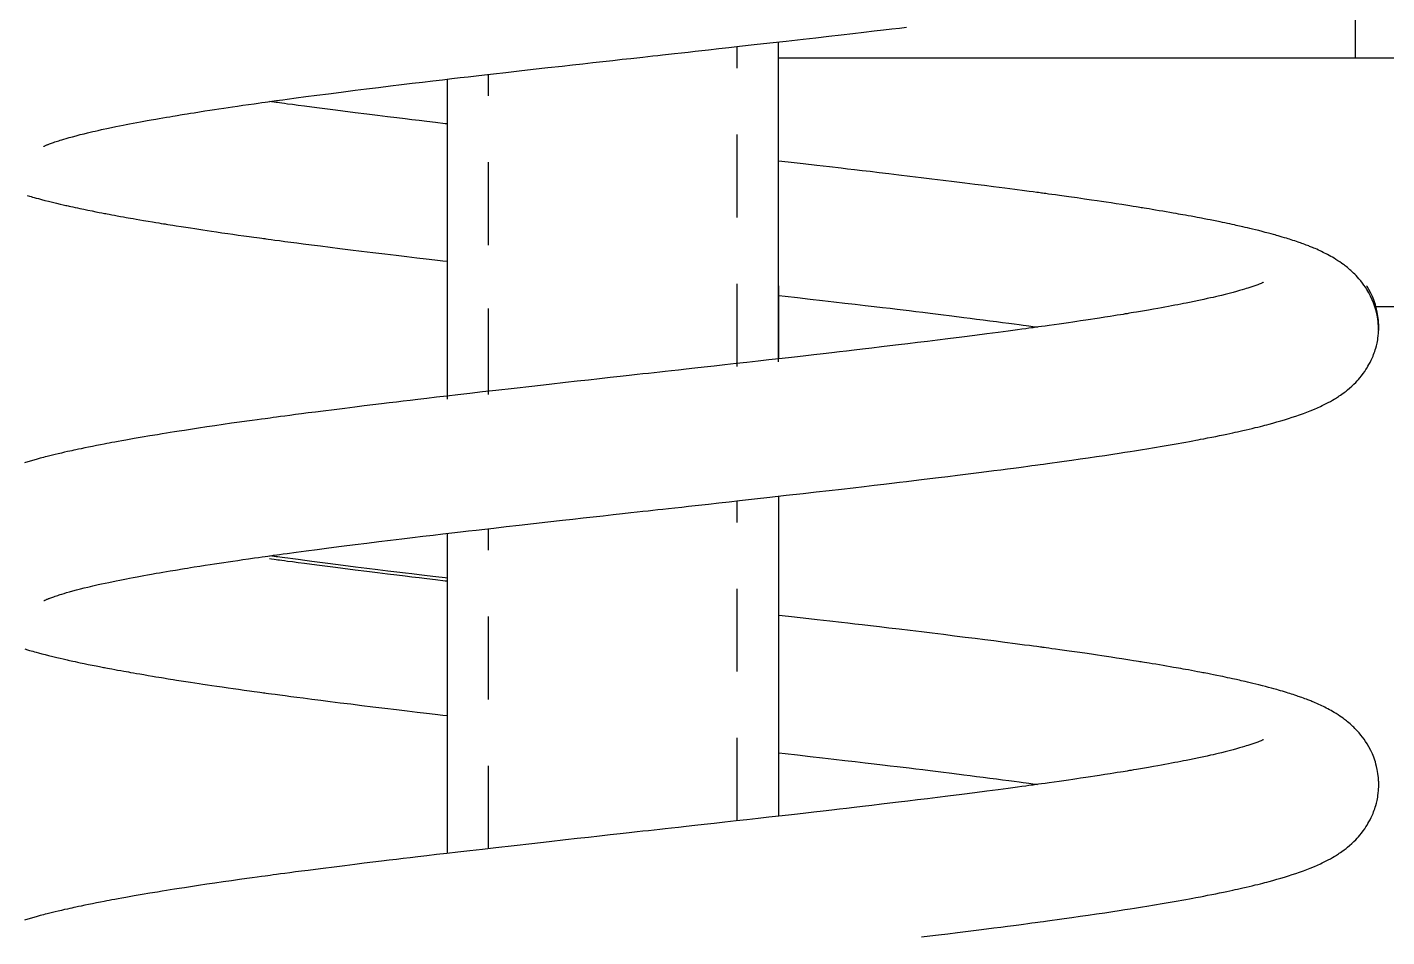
# Model space of a CAD drawing. Extents: x 126.2 to 199.4, y 112.1 to 154.8.
# Drawn here: x 127.772 to 129.823, y 119.592 to 120.963 of the extents above; entities that cross this region are included whole.
import ezdxf

# ---------------------------------------------------------------- set-up
doc = ezdxf.new("R2010")
doc.units = 0
doc.header["$LTSCALE"] = 0.5
doc.header["$MEASUREMENT"] = 0
doc.linetypes.add('HIDDEN', pattern=[0.375, 0.25, -0.125])
doc.layers.get('0').update_dxf_attribs({"linetype": 'CONTINUOUS'})

msp = doc.modelspace()

# ---------------------------------------------------------------- linework, layer by layer
for p, q in [((129.77568, 121.81014), (129.77568, 120.91629)), ((130.77624, 120.91629), (128.90568, 120.91629)), ((130.77624, 120.54129), (129.80521, 120.54129))]:
    msp.add_line(p, q)
at = {"linetype": 'HIDDEN'}
for p, q in [((128.84318, 120.45129), (128.84318, 120.93372)), ((128.46818, 120.40941), (128.46818, 120.89178)), ((128.46849, 120.41407), (128.46849, 120.57325)), ((128.84349, 120.45595), (128.84349, 120.57325)), ((128.84349, 119.76649), (128.84349, 120.24893)), ((128.46849, 119.72462), (128.46849, 120.20699))]:
    msp.add_line(p, q, dxfattribs=at)
at = {"linetype": 'Continuous', "flags": 128}
for points in [[(127.79731, 120.78325), (127.79731, 120.78325), (127.79766, 120.78343), (127.79801, 120.78361), (127.79849, 120.78385), (127.79917, 120.78417), (127.80009, 120.78458), (127.80122, 120.78507), (127.80197, 120.78539), (127.80278, 120.78572), (127.80354, 120.78604), (127.80426, 120.78632), (127.80503, 120.78662), (127.80603, 120.78701), (127.80753, 120.78757), (127.80912, 120.78815), (127.81066, 120.7887), (127.81212, 120.78921), (127.81411, 120.78989), (127.81612, 120.79057), (127.81819, 120.79125), (127.82021, 120.79189), (127.82202, 120.79246), (127.82461, 120.79327), (127.82773, 120.7942), (127.8314, 120.79528), (127.83572, 120.79651), (127.84078, 120.79791), (127.84642, 120.79941), (127.85235, 120.80095), (127.85815, 120.8024), (127.86355, 120.80371), (127.86757, 120.80467), (127.87129, 120.80554), (127.87505, 120.8064), (127.87942, 120.80739), (127.88443, 120.8085), (127.8952, 120.81083), (127.90611, 120.81309), (127.9118, 120.81424), (127.91699, 120.81527), (127.92171, 120.81619), (127.92667, 120.81714), (127.93218, 120.81819), (127.93787, 120.81925), (127.94309, 120.82022), (127.94814, 120.82114), (127.95344, 120.8221), (127.9596, 120.82321), (127.96667, 120.82446), (127.97156, 120.82531), (127.97683, 120.82622), (127.98241, 120.82718), (127.98756, 120.82806), (127.99203, 120.82881), (127.99581, 120.82944), (127.99888, 120.82995), (128.00123, 120.83034), (128.00337, 120.83069), (128.00615, 120.83115), (128.00961, 120.83172), (128.01378, 120.83239), (128.01866, 120.83318), (128.02406, 120.83405), (128.03252, 120.83539), (128.04048, 120.83663), (128.04794, 120.83779), (128.05486, 120.83885), (128.06154, 120.83986), (128.06894, 120.84097), (128.07532, 120.84192), (128.08221, 120.84294), (128.08962, 120.84402), (128.09756, 120.84518), (128.10604, 120.84639), (128.11491, 120.84765), (128.12099, 120.8485), (128.1264, 120.84926), (128.13114, 120.84992), (128.13519, 120.85048), (128.13854, 120.85094), (128.14119, 120.8513), (128.14313, 120.85156), (128.14494, 120.85181), (128.14849, 120.8523), (128.15293, 120.8529), (128.15826, 120.85362), (128.16448, 120.85446), (128.17803, 120.85627), (128.19294, 120.85825), (128.20925, 120.86039), (128.22701, 120.8627), (128.24625, 120.86516), (128.26702, 120.86779), (128.28442, 120.86997), (128.30255, 120.87222), (128.32018, 120.87438), (128.33711, 120.87644), (128.3533, 120.87838), (128.36873, 120.88022), (128.38435, 120.88207), (128.39906, 120.8838), (128.41282, 120.8854), (128.42565, 120.88688), (128.43752, 120.88825), (128.44944, 120.88963), (128.46223, 120.8911), (128.47591, 120.89267), (128.49437, 120.89478), (128.51425, 120.89705), (128.53557, 120.89947), (128.55767, 120.90197), (128.57958, 120.90444), (128.5951, 120.90619), (128.61051, 120.90791), (128.62579, 120.90962), (128.64095, 120.91131), (128.65591, 120.91298), (128.66996, 120.91453), (128.68286, 120.91596), (128.69219, 120.91699), (128.70081, 120.91794), (128.70868, 120.91881), (128.71589, 120.9196), (128.72353, 120.92044), (128.7309, 120.92125), (128.73958, 120.92221), (128.74902, 120.92325), (128.75934, 120.92439), (128.76963, 120.92553), (128.77983, 120.92666), (128.78993, 120.92778), (128.79994, 120.9289), (128.81548, 120.93063), (128.83083, 120.93234), (128.84669, 120.93411), (128.86898, 120.93662), (128.89245, 120.93926), (128.91706, 120.94204), (128.94278, 120.94496), (128.96215, 120.94716), (128.98177, 120.9494), (129.00041, 120.95154), (129.01796, 120.95355), (129.03442, 120.95545), (129.04985, 120.95724), (129.06424, 120.95893), (129.07653, 120.96037), (129.08797, 120.96173), (129.09856, 120.96299)], [(128.40568, 120.81715), (128.40275, 120.81749), (128.38854, 120.81916), (128.37543, 120.8207), (128.36342, 120.82213), (128.3525, 120.82343), (128.34264, 120.82462), (128.32991, 120.82616), (128.31595, 120.82786), (128.3008, 120.82972), (128.28449, 120.83174), (128.26708, 120.83392), (128.24861, 120.83626), (128.23725, 120.83771), (128.22555, 120.83921), (128.21354, 120.84077), (128.20157, 120.84233), (128.19072, 120.84376), (128.18106, 120.84504), (128.17256, 120.84618), (128.1652, 120.84716), (128.16063, 120.84778), (128.15661, 120.84832), (128.15315, 120.84879), (128.15024, 120.84919), (128.14782, 120.84952), (128.14489, 120.84992), (128.14106, 120.85044), (128.13799, 120.85086)], [(129.81074, 120.50613), (129.81072, 120.5081), (129.81066, 120.50998), (129.81058, 120.51175), (129.81048, 120.51343), (129.81037, 120.51501), (129.81023, 120.51674), (129.80996, 120.51934), (129.8095, 120.52288), (129.80851, 120.52861), (129.80751, 120.53316), (129.80654, 120.53689), (129.80561, 120.54007), (129.80474, 120.54275), (129.80311, 120.54731), (129.80114, 120.55215), (129.79876, 120.55729), (129.79595, 120.56266), (129.79322, 120.56732), (129.79084, 120.57103), (129.78864, 120.57423), (129.78636, 120.57732), (129.78396, 120.58039), (129.78109, 120.58382), (129.77899, 120.58618), (129.77676, 120.58858), (129.77475, 120.59064), (129.77303, 120.59235), (129.77161, 120.5937), (129.77047, 120.59476), (129.76911, 120.596), (129.76752, 120.59741), (129.76568, 120.59899), (129.76374, 120.6006), (129.76205, 120.60196), (129.76043, 120.60324), (129.75921, 120.60416), (129.75812, 120.60499), (129.75686, 120.60591), (129.75473, 120.60744), (129.75225, 120.60915), (129.74951, 120.61098), (129.7465, 120.6129), (129.7436, 120.61467), (129.74108, 120.61616), (129.73878, 120.61747), (129.73637, 120.61881), (129.73393, 120.62012), (129.73162, 120.62133), (129.7294, 120.62246), (129.7272, 120.62355), (129.72493, 120.62465), (129.72277, 120.62567), (129.72021, 120.62684), (129.71744, 120.62808), (129.71502, 120.62913), (129.71299, 120.63), (129.7113, 120.63071), (129.70971, 120.63136), (129.7082, 120.63198), (129.70674, 120.63256), (129.70538, 120.6331), (129.70373, 120.63374), (129.70178, 120.63449), (129.69951, 120.63535), (129.69723, 120.63619), (129.69483, 120.63706), (129.69294, 120.63774), (129.69128, 120.63832), (129.68933, 120.63899), (129.68695, 120.63981), (129.68426, 120.64071), (129.68169, 120.64156), (129.679, 120.64243), (129.67664, 120.64318), (129.67437, 120.64389), (129.67177, 120.6447), (129.66883, 120.6456), (129.66552, 120.64659), (129.66237, 120.64752), (129.6595, 120.64835), (129.65692, 120.64909), (129.65464, 120.64973), (129.65234, 120.65037), (129.64886, 120.65133), (129.64469, 120.65245), (129.63997, 120.6537), (129.63517, 120.65495), (129.6301, 120.65623), (129.62524, 120.65744), (129.62071, 120.65854), (129.61662, 120.65953), (129.61287, 120.66041), (129.60942, 120.66122), (129.60629, 120.66194), (129.60346, 120.66258), (129.60097, 120.66315), (129.59845, 120.66371), (129.59613, 120.66423), (129.5933, 120.66485), (129.58994, 120.66559), (129.58633, 120.66637), (129.58272, 120.66714), (129.57911, 120.6679), (129.57551, 120.66865), (129.57191, 120.6694), (129.56678, 120.67044), (129.56168, 120.67147), (129.55695, 120.6724), (129.55282, 120.67321), (129.55001, 120.67376), (129.5476, 120.67423), (129.54558, 120.67461), (129.54355, 120.675), (129.54078, 120.67552), (129.53729, 120.67618), (129.53307, 120.67697), (129.52819, 120.67787), (129.52355, 120.67871), (129.51938, 120.67947), (129.51569, 120.68013), (129.51202, 120.68079), (129.50892, 120.68134), (129.50536, 120.68196), (129.50111, 120.68271), (129.49614, 120.68357), (129.49045, 120.68455), (129.48546, 120.68541), (129.47999, 120.68633), (129.47434, 120.68728), (129.46924, 120.68813), (129.46471, 120.68888), (129.46078, 120.68952), (129.45736, 120.69008), (129.45459, 120.69053), (129.45248, 120.69087), (129.45059, 120.69118), (129.44814, 120.69157), (129.44509, 120.69206), (129.44072, 120.69275), (129.43551, 120.69358), (129.42948, 120.69453), (129.4234, 120.69548), (129.4151, 120.69676), (129.40727, 120.69795), (129.39994, 120.69906), (129.39312, 120.70008), (129.38659, 120.70105), (129.37757, 120.70238), (129.36742, 120.70386), (129.3561, 120.70548), (129.3436, 120.70726), (129.33657, 120.70824), (129.32957, 120.70922), (129.32331, 120.71008), (129.31781, 120.71083), (129.31309, 120.71148), (129.30916, 120.71201), (129.30628, 120.7124), (129.30406, 120.7127), (129.30235, 120.71293), (129.30038, 120.7132), (129.298, 120.71351), (129.29523, 120.71389), (129.29005, 120.71458), (129.28387, 120.7154), (129.27666, 120.71636), (129.26237, 120.71824), (129.24686, 120.72027), (129.23011, 120.72243), (129.21643, 120.72418), (129.20199, 120.72602), (129.18678, 120.72793), (129.17078, 120.72993), (129.154, 120.732), (129.13716, 120.73407), (129.121, 120.73603), (129.10375, 120.73811), (129.0874, 120.74006), (129.07198, 120.74188), (129.0575, 120.74359), (129.04399, 120.74516), (129.03167, 120.74659), (129.02031, 120.7479), (129.00991, 120.74909), (129.00038, 120.75019), (128.98271, 120.75221), (128.96348, 120.75441), (128.94268, 120.75678), (128.9203, 120.75931), (128.90568, 120.76097)], [(127.77233, 120.70927), (127.77579, 120.70827), (127.77822, 120.70758), (127.78043, 120.70696), (127.78294, 120.70627), (127.78589, 120.70546), (127.78928, 120.70454), (127.79423, 120.70324), (127.79927, 120.70193), (127.80434, 120.70065), (127.81084, 120.69904), (127.81674, 120.69762), (127.82198, 120.69638), (127.82662, 120.6953), (127.83064, 120.69438), (127.83239, 120.69399), (127.83399, 120.69363), (127.83587, 120.69321), (127.83827, 120.69267), (127.84118, 120.69203), (127.84462, 120.69128), (127.84824, 120.6905), (127.85185, 120.68973), (127.85797, 120.68845), (127.86409, 120.68719), (127.87018, 120.68595), (127.87602, 120.68479), (127.88103, 120.68381), (127.88517, 120.683), (127.88718, 120.68262), (127.88888, 120.68229), (127.89081, 120.68192), (127.89329, 120.68145), (127.89632, 120.68088), (127.89991, 120.68021), (127.90407, 120.67944), (127.9083, 120.67867), (127.91339, 120.67775), (127.91782, 120.67695), (127.92157, 120.67628), (127.9247, 120.67572), (127.92818, 120.67511), (127.93236, 120.67438), (127.93695, 120.67358), (127.94218, 120.67267), (127.94807, 120.67167), (127.95465, 120.67055), (127.96131, 120.66944), (127.96638, 120.6686), (127.97083, 120.66786), (127.97464, 120.66724), (127.97781, 120.66672), (127.98032, 120.66632), (127.9822, 120.66601), (127.98474, 120.6656), (127.98811, 120.66506), (127.9923, 120.66439), (127.99734, 120.66359), (128.00443, 120.66248), (128.01165, 120.66135), (128.01856, 120.66029), (128.02514, 120.65928), (128.03137, 120.65834), (128.03726, 120.65745), (128.04385, 120.65647), (128.0506, 120.65547), (128.05807, 120.65437), (128.06626, 120.65318), (128.0752, 120.65189), (128.08275, 120.65082), (128.09078, 120.64968), (128.09929, 120.64849), (128.10739, 120.64737), (128.11439, 120.6464), (128.11895, 120.64578), (128.12286, 120.64525), (128.12613, 120.64481), (128.12873, 120.64445), (128.13068, 120.64419), (128.13243, 120.64396), (128.13598, 120.64348), (128.14052, 120.64287), (128.14607, 120.64213), (128.15314, 120.64119), (128.16128, 120.64011), (128.16992, 120.63898), (128.179, 120.63779), (128.18852, 120.63655), (128.20132, 120.63489), (128.21486, 120.63316), (128.22917, 120.63134), (128.24424, 120.62944), (128.2601, 120.62745), (128.27674, 120.62539), (128.29368, 120.62331), (128.31177, 120.62111), (128.32893, 120.61904), (128.34511, 120.61711), (128.3603, 120.61531), (128.37447, 120.61364), (128.38737, 120.61214), (128.39926, 120.61076), (128.40568, 120.61002)], [(129.63701, 120.57841), (129.63701, 120.57841), (129.63679, 120.5783), (129.63646, 120.57813), (129.63605, 120.57792), (129.63546, 120.57764), (129.63465, 120.57727), (129.63361, 120.57681), (129.63239, 120.57628), (129.63052, 120.57552), (129.62858, 120.57476), (129.62552, 120.57362), (129.62244, 120.57253), (129.6196, 120.57156), (129.6167, 120.5706), (129.61383, 120.56968), (129.61132, 120.56889), (129.60853, 120.56804), (129.6052, 120.56704), (129.60128, 120.56591), (129.59667, 120.56461), (129.59131, 120.56315), (129.58552, 120.56162), (129.57956, 120.5601), (129.57391, 120.55871), (129.56868, 120.55745), (129.5648, 120.55653), (129.56117, 120.55569), (129.55711, 120.55476), (129.55241, 120.55371), (129.54709, 120.55254), (129.53989, 120.55099), (129.53263, 120.54947), (129.52537, 120.54799), (129.52067, 120.54705), (129.51633, 120.54619), (129.51232, 120.54541), (129.50807, 120.54459), (129.50342, 120.54371), (129.49851, 120.54279), (129.49371, 120.54189), (129.48857, 120.54095), (129.48351, 120.54003), (129.47776, 120.53899), (129.47113, 120.53781), (129.46357, 120.53649), (129.45771, 120.53547), (129.45146, 120.5344), (129.4458, 120.53344), (129.44099, 120.53263), (129.43782, 120.5321), (129.4352, 120.53166), (129.43314, 120.53132), (129.4314, 120.53103), (129.42875, 120.5306), (129.42542, 120.53005), (129.42139, 120.5294), (129.41664, 120.52863), (129.41127, 120.52777), (129.40596, 120.52692), (129.39774, 120.52563), (129.39002, 120.52443), (129.38282, 120.52332), (129.37615, 120.5223), (129.36914, 120.52124), (129.36133, 120.52008), (129.35561, 120.51923), (129.34951, 120.51833), (129.34303, 120.51739), (129.33615, 120.51639), (129.32887, 120.51535), (129.32123, 120.51426), (129.31412, 120.51326), (129.30787, 120.51239), (129.30252, 120.51165), (129.29806, 120.51103), (129.29452, 120.51055), (129.2919, 120.51019), (129.2899, 120.50991), (129.28751, 120.50959), (129.28346, 120.50904), (129.27853, 120.50837), (129.2727, 120.50758), (129.26606, 120.50669), (129.25211, 120.50482), (129.23679, 120.5028), (129.22005, 120.50061), (129.20185, 120.49825), (129.18215, 120.49574), (129.16092, 120.49306), (129.14574, 120.49116), (129.13019, 120.48924), (129.11516, 120.4874), (129.10072, 120.48564), (129.08688, 120.48397), (129.07366, 120.48239), (129.06109, 120.4809), (129.04632, 120.47915), (129.03259, 120.47755), (129.01993, 120.47607), (129.00832, 120.47473), (128.9976, 120.47349), (128.98603, 120.47216), (128.97319, 120.47068), (128.95906, 120.46906), (128.94705, 120.46768), (128.93423, 120.46622), (128.9206, 120.46466), (128.90615, 120.46302), (128.89088, 120.46129), (128.87478, 120.45947), (128.85809, 120.45759), (128.84205, 120.45578), (128.82472, 120.45384), (128.80849, 120.45203), (128.79337, 120.45034), (128.77936, 120.44878), (128.76647, 120.44735), (128.7547, 120.44605), (128.74404, 120.44487), (128.73497, 120.44387), (128.72651, 120.44294), (128.7179, 120.44199), (128.7095, 120.44107), (128.70128, 120.44017), (128.69246, 120.43919), (128.6803, 120.43785), (128.66679, 120.43636), (128.65192, 120.43471), (128.63591, 120.43293), (128.61932, 120.43108), (128.60223, 120.42917), (128.58462, 120.4272), (128.5596, 120.42439), (128.53368, 120.42147), (128.50688, 120.41844), (128.47927, 120.4153), (128.45913, 120.41301), (128.44009, 120.41083), (128.42218, 120.40877), (128.4054, 120.40684), (128.3897, 120.40502), (128.37507, 120.40331), (128.3615, 120.40172), (128.34998, 120.40036), (128.33934, 120.39909), (128.32937, 120.3979), (128.31862, 120.3966), (128.30681, 120.39517), (128.29394, 120.39361), (128.28065, 120.39198), (128.26645, 120.39022), (128.25135, 120.38834), (128.2354, 120.38634), (128.21861, 120.38421), (128.20723, 120.38275), (128.19633, 120.38135), (128.18629, 120.38005), (128.1771, 120.37885), (128.16873, 120.37775), (128.16117, 120.37676), (128.15441, 120.37586), (128.14845, 120.37507), (128.14326, 120.37438), (128.13883, 120.37379), (128.13516, 120.37329), (128.13131, 120.37278), (128.12576, 120.37203), (128.11911, 120.37112), (128.11171, 120.37011), (128.10376, 120.36901), (128.09264, 120.36746), (128.08067, 120.36577), (128.06816, 120.36397), (128.05569, 120.36216), (128.04328, 120.36033), (128.03093, 120.35847), (128.01866, 120.3566), (128.00962, 120.35521), (128.00157, 120.35395), (127.99448, 120.35283), (127.98832, 120.35185), (127.9823, 120.35088), (127.97578, 120.34982), (127.96877, 120.34867), (127.95731, 120.34677), (127.94564, 120.34479), (127.93366, 120.34272), (127.92117, 120.34052), (127.9154, 120.33949), (127.90969, 120.33845), (127.90458, 120.33752), (127.90013, 120.3367), (127.89632, 120.33598), (127.89269, 120.3353), (127.88856, 120.33451), (127.88312, 120.33346), (127.87706, 120.33228), (127.87097, 120.33107), (127.86505, 120.32987), (127.85929, 120.32869), (127.85369, 120.32752), (127.84959, 120.32664), (127.84588, 120.32585), (127.84256, 120.32513), (127.83962, 120.32448), (127.83662, 120.32382), (127.83318, 120.32305), (127.82894, 120.32208), (127.82422, 120.321), (127.81936, 120.31986), (127.81479, 120.31877), (127.81049, 120.31772), (127.80647, 120.31673), (127.80273, 120.31579), (127.7997, 120.31502), (127.79704, 120.31434), (127.79462, 120.31371), (127.79198, 120.31301), (127.78905, 120.31224), (127.78589, 120.31138), (127.7771, 120.30894), (127.76824, 120.30636)], [(127.79762, 120.09846), (127.79762, 120.09845), (127.79797, 120.09864), (127.79831, 120.09881), (127.7988, 120.09905), (127.79948, 120.09937), (127.8004, 120.09979), (127.80152, 120.10028), (127.80228, 120.1006), (127.80308, 120.10093), (127.80385, 120.10124), (127.80457, 120.10153), (127.80534, 120.10183), (127.80634, 120.10221), (127.80784, 120.10277), (127.80943, 120.10336), (127.81096, 120.1039), (127.81243, 120.10442), (127.81442, 120.1051), (127.81643, 120.10577), (127.8185, 120.10645), (127.82051, 120.1071), (127.82232, 120.10767), (127.82492, 120.10847), (127.82804, 120.10941), (127.83171, 120.11049), (127.83603, 120.11172), (127.84109, 120.11311), (127.84673, 120.11462), (127.85266, 120.11615), (127.85846, 120.1176), (127.86386, 120.11892), (127.86788, 120.11987), (127.8716, 120.12074), (127.87536, 120.12161), (127.87972, 120.1226), (127.88474, 120.12371), (127.89551, 120.12603), (127.90642, 120.12829), (127.91211, 120.12944), (127.9173, 120.13047), (127.92202, 120.13139), (127.92698, 120.13235), (127.93249, 120.13339), (127.93818, 120.13446), (127.94339, 120.13542), (127.94845, 120.13635), (127.95375, 120.13731), (127.95991, 120.13841), (127.96698, 120.13966), (127.97187, 120.14052), (127.97714, 120.14143), (127.98272, 120.14239), (127.98787, 120.14326), (127.99234, 120.14401), (127.99612, 120.14465), (127.99919, 120.14516), (128.00154, 120.14555), (128.00368, 120.1459), (128.00645, 120.14635), (128.00992, 120.14692), (128.01409, 120.1476), (128.01897, 120.14839), (128.02437, 120.14925), (128.03283, 120.15059), (128.04079, 120.15184), (128.04825, 120.15299), (128.05517, 120.15405), (128.06185, 120.15507), (128.06925, 120.15618), (128.07563, 120.15713), (128.08252, 120.15814), (128.08993, 120.15923), (128.09787, 120.16038), (128.10635, 120.1616), (128.11522, 120.16285), (128.1213, 120.16371), (128.12671, 120.16446), (128.13145, 120.16512), (128.1355, 120.16568), (128.13885, 120.16614), (128.14149, 120.1665), (128.14343, 120.16677), (128.14525, 120.16702), (128.1488, 120.1675), (128.15324, 120.1681), (128.15856, 120.16882), (128.16479, 120.16966), (128.17834, 120.17148), (128.19325, 120.17346), (128.20956, 120.1756), (128.22732, 120.1779), (128.24656, 120.18037), (128.26733, 120.183), (128.28473, 120.18518), (128.30286, 120.18742), (128.32049, 120.18959), (128.33741, 120.19164), (128.3536, 120.19359), (128.36903, 120.19543), (128.38466, 120.19727), (128.39937, 120.199), (128.41313, 120.2006), (128.42595, 120.20209), (128.43783, 120.20346), (128.44975, 120.20483), (128.46254, 120.2063), (128.47622, 120.20787), (128.49468, 120.20999), (128.51456, 120.21225), (128.53588, 120.21468), (128.55797, 120.21718), (128.57989, 120.21965), (128.59541, 120.22139), (128.61081, 120.22312), (128.6261, 120.22483), (128.64126, 120.22652), (128.65622, 120.22818), (128.67026, 120.22974), (128.68316, 120.23116), (128.6925, 120.2322), (128.70112, 120.23315), (128.70899, 120.23401), (128.7162, 120.23481), (128.72384, 120.23565), (128.73121, 120.23646), (128.73989, 120.23741), (128.74933, 120.23846), (128.75965, 120.2396), (128.76994, 120.24074), (128.78014, 120.24187), (128.79024, 120.24299), (128.80025, 120.2441), (128.81578, 120.24583), (128.83114, 120.24754), (128.847, 120.24932), (128.86929, 120.25182), (128.89276, 120.25446), (128.91737, 120.25724), (128.94309, 120.26016), (128.96246, 120.26237), (128.98208, 120.2646), (129.00072, 120.26674), (129.01827, 120.26876), (129.03473, 120.27065), (129.05016, 120.27245), (129.06455, 120.27413), (129.07684, 120.27558), (129.08828, 120.27693), (129.09887, 120.2782), (129.10956, 120.27948), (129.12127, 120.28089), (129.13398, 120.28243), (129.14708, 120.28403), (129.16106, 120.28575), (129.1759, 120.2876), (129.19156, 120.28956), (129.20801, 120.29163), (129.2192, 120.29306), (129.23056, 120.29451), (129.2412, 120.29589), (129.25099, 120.29716), (129.25995, 120.29833), (129.26808, 120.29939), (129.2754, 120.30036), (129.28193, 120.30122), (129.28768, 120.30199), (129.29265, 120.30265), (129.29686, 120.30322), (129.30043, 120.30369), (129.3053, 120.30435), (129.31127, 120.30516), (129.31827, 120.30611), (129.32587, 120.30716), (129.33656, 120.30864), (129.34812, 120.31026), (129.36047, 120.31202), (129.37295, 120.31382), (129.38538, 120.31565), (129.39775, 120.31749), (129.41006, 120.31935), (129.41956, 120.32081), (129.42821, 120.32215), (129.43588, 120.32335), (129.4426, 120.32442), (129.44853, 120.32537), (129.45474, 120.32637), (129.46146, 120.32746), (129.4728, 120.32934), (129.48439, 120.33129), (129.4962, 120.33331), (129.50848, 120.33546), (129.51416, 120.33647), (129.51993, 120.3375), (129.52559, 120.33853), (129.53061, 120.33945), (129.53497, 120.34025), (129.53871, 120.34095), (129.54239, 120.34165), (129.54733, 120.34259), (129.55292, 120.34367), (129.55905, 120.34487), (129.56509, 120.34608), (129.57097, 120.34727), (129.57669, 120.34845), (129.58192, 120.34955), (129.58667, 120.35057), (129.59087, 120.35147), (129.59452, 120.35227), (129.59809, 120.35306), (129.60187, 120.35391), (129.60616, 120.35488), (129.61093, 120.35599), (129.61575, 120.35712), (129.62029, 120.3582), (129.62455, 120.35924), (129.62855, 120.36023), (129.63258, 120.36124), (129.63608, 120.36213), (129.63905, 120.3629), (129.64214, 120.36371), (129.64561, 120.36464), (129.65133, 120.36619), (129.65721, 120.36783), (129.66314, 120.36954), (129.66898, 120.37128), (129.67471, 120.37304), (129.68037, 120.37484), (129.68625, 120.37678), (129.69178, 120.37867), (129.69769, 120.38079), (129.7025, 120.38259), (129.70764, 120.3846), (129.71408, 120.38725), (129.71873, 120.38928), (129.72326, 120.39134), (129.72593, 120.39261), (129.72891, 120.39407), (129.73196, 120.39561), (129.73502, 120.39722), (129.73806, 120.39887), (129.74107, 120.40058), (129.74379, 120.40218), (129.74563, 120.4033), (129.74729, 120.40433), (129.74882, 120.4053), (129.75022, 120.40621), (129.75156, 120.4071), (129.75321, 120.40822), (129.75523, 120.40962), (129.7587, 120.41214), (129.76172, 120.41445), (129.76404, 120.41631), (129.76705, 120.41884), (129.77063, 120.42202), (129.77366, 120.42489), (129.77633, 120.42757), (129.77827, 120.42962), (129.78029, 120.43184), (129.78249, 120.43439), (129.7849, 120.43733), (129.78747, 120.44066), (129.78984, 120.44396), (129.79179, 120.44687), (129.79338, 120.44937), (129.79481, 120.45174), (129.79626, 120.45428), (129.79788, 120.4573), (129.79962, 120.46078), (129.80118, 120.46418), (129.80241, 120.46708), (129.80337, 120.46949), (129.8043, 120.472), (129.80502, 120.47409), (129.80581, 120.4765), (129.80662, 120.4792), (129.80752, 120.48255), (129.80852, 120.48683), (129.80944, 120.49168), (129.8099, 120.49466), (129.8102, 120.49697), (129.81041, 120.49884), (129.8106, 120.50087), (129.81083, 120.50387), (129.81099, 120.50718), (129.81105, 120.51079), (129.81103, 120.51276), (129.81097, 120.51464), (129.81089, 120.51641), (129.81079, 120.51809), (129.81068, 120.51966), (129.81053, 120.5214), (129.81027, 120.52399), (129.80981, 120.52754), (129.80882, 120.53327), (129.80782, 120.53782), (129.80685, 120.54154), (129.80592, 120.54472), (129.80505, 120.54741), (129.80342, 120.55197), (129.80144, 120.55681), (129.79906, 120.56195), (129.79625, 120.56732), (129.79353, 120.57197), (129.79271, 120.57325)], [(128.90599, 120.55858), (128.91562, 120.55748), (128.93436, 120.55535), (128.95341, 120.55317), (128.97187, 120.55105), (128.98925, 120.54905), (129.00555, 120.54717), (129.02149, 120.54533), (129.0363, 120.5436), (129.05, 120.54199), (129.06262, 120.5405), (129.07415, 120.53913), (129.08462, 120.53788), (129.09366, 120.53679), (129.10278, 120.53569), (129.11265, 120.53449), (129.12323, 120.5332), (129.13452, 120.53181), (129.15035, 120.52984), (129.16733, 120.52772), (129.18539, 120.52543), (129.19481, 120.52423), (129.20448, 120.52299), (129.2144, 120.52171), (129.22455, 120.52039), (129.2344, 120.5191), (129.24341, 120.51791), (129.25297, 120.51664), (129.26139, 120.51552), (129.26871, 120.51454), (129.27495, 120.5137), (129.27941, 120.5131), (129.28311, 120.51259), (129.28606, 120.51219), (129.28941, 120.51174), (129.29401, 120.51111), (129.29631, 120.51079)], [(128.40568, 120.1277), (128.40275, 120.12804), (128.38854, 120.1297), (128.37543, 120.13125), (128.36342, 120.13267), (128.3525, 120.13398), (128.34264, 120.13516), (128.32991, 120.1367), (128.31595, 120.1384), (128.3008, 120.14026), (128.28449, 120.14228), (128.26708, 120.14446), (128.24861, 120.1468), (128.23725, 120.14825), (128.22555, 120.14976), (128.21354, 120.15131), (128.20157, 120.15288), (128.19072, 120.15431), (128.18106, 120.15559), (128.17256, 120.15672), (128.1652, 120.15771), (128.16063, 120.15833), (128.15661, 120.15887), (128.15315, 120.15934), (128.15024, 120.15973), (128.14782, 120.16006), (128.14489, 120.16046), (128.14106, 120.16099), (128.13799, 120.16141)], [(128.40599, 120.13236), (128.40306, 120.1327), (128.38885, 120.13436), (128.37574, 120.13591), (128.36373, 120.13733), (128.35281, 120.13864), (128.34295, 120.13982), (128.33022, 120.14136), (128.31626, 120.14306), (128.30111, 120.14492), (128.2848, 120.14694), (128.26739, 120.14912), (128.24891, 120.15146), (128.23755, 120.15291), (128.22586, 120.15442), (128.21385, 120.15597), (128.20188, 120.15754), (128.19103, 120.15897), (128.18137, 120.16025), (128.17287, 120.16138), (128.1655, 120.16237), (128.16093, 120.16298), (128.15692, 120.16353), (128.15346, 120.16399), (128.15055, 120.16439), (128.14813, 120.16472), (128.1452, 120.16512), (128.14136, 120.16564), (128.13829, 120.16606)], [(129.12127, 119.59144), (129.13398, 119.59298), (129.14708, 119.59458), (129.16106, 119.5963), (129.1759, 119.59814), (129.19156, 119.6001), (129.20801, 119.60218), (129.2192, 119.6036), (129.23056, 119.60506), (129.2412, 119.60643), (129.25099, 119.6077), (129.25995, 119.60887), (129.26808, 119.60994), (129.2754, 119.6109), (129.28193, 119.61177), (129.28768, 119.61253), (129.29265, 119.6132), (129.29686, 119.61376), (129.30043, 119.61424), (129.3053, 119.6149), (129.31127, 119.6157), (129.31827, 119.61666), (129.32587, 119.6177), (129.33656, 119.61918), (129.34812, 119.62081), (129.36047, 119.62257), (129.37295, 119.62437), (129.38538, 119.62619), (129.39775, 119.62803), (129.41006, 119.62989), (129.41956, 119.63135), (129.42821, 119.6327), (129.43588, 119.6339), (129.4426, 119.63497), (129.44853, 119.63591), (129.45474, 119.63692), (129.46146, 119.63801), (129.4728, 119.63988), (129.48439, 119.64183), (129.4962, 119.64385), (129.50848, 119.646), (129.51416, 119.64701), (129.51993, 119.64805), (129.52559, 119.64907), (129.53061, 119.64999), (129.53497, 119.6508), (129.53871, 119.6515), (129.54239, 119.65219), (129.54733, 119.65313), (129.55292, 119.65421), (129.55905, 119.65542), (129.56509, 119.65663), (129.57097, 119.65782), (129.57669, 119.659), (129.58192, 119.6601), (129.58667, 119.66111), (129.59087, 119.66202), (129.59452, 119.66282), (129.59809, 119.66361), (129.60187, 119.66446), (129.60616, 119.66543), (129.61093, 119.66653), (129.61575, 119.66766), (129.62029, 119.66875), (129.62455, 119.66979), (129.62855, 119.67077), (129.63258, 119.67179), (129.63608, 119.67268), (129.63905, 119.67345), (129.64214, 119.67426), (129.64561, 119.67518), (129.65133, 119.67673), (129.65721, 119.67838), (129.66314, 119.68009), (129.66898, 119.68182), (129.67471, 119.68359), (129.68037, 119.68538), (129.68625, 119.68732), (129.69178, 119.68922), (129.69769, 119.69134), (129.7025, 119.69314), (129.70764, 119.69514), (129.71408, 119.6978), (129.71873, 119.69982), (129.72326, 119.70189), (129.72593, 119.70316), (129.72891, 119.70461), (129.73196, 119.70616), (129.73502, 119.70776), (129.73806, 119.70942), (129.74107, 119.71113), (129.74379, 119.71273), (129.74563, 119.71384), (129.74729, 119.71487), (129.74882, 119.71585), (129.75022, 119.71676), (129.75156, 119.71764), (129.75321, 119.71876), (129.75523, 119.72017), (129.7587, 119.72269), (129.76172, 119.725), (129.76404, 119.72686), (129.76705, 119.72938), (129.77063, 119.73257), (129.77366, 119.73544), (129.77633, 119.73812), (129.77827, 119.74016), (129.78029, 119.74239), (129.78249, 119.74493), (129.7849, 119.74787), (129.78747, 119.75121), (129.78984, 119.75451), (129.79179, 119.75741), (129.79338, 119.75991), (129.79481, 119.76229), (129.79626, 119.76482), (129.79788, 119.76784), (129.79962, 119.77133), (129.80118, 119.77473), (129.80241, 119.77762), (129.80337, 119.78003), (129.8043, 119.78255), (129.80502, 119.78464), (129.80581, 119.78704), (129.80662, 119.78975), (129.80752, 119.7931), (129.80852, 119.79738), (129.80944, 119.80222), (129.8099, 119.80521), (129.8102, 119.80752), (129.81041, 119.80939), (129.8106, 119.81141), (129.81083, 119.81441), (129.81099, 119.81773), (129.81105, 119.82134), (129.81103, 119.82331), (129.81097, 119.82518), (129.81089, 119.82696), (129.81079, 119.82863), (129.81068, 119.83021), (129.81053, 119.83195), (129.81027, 119.83454), (129.80981, 119.83809), (129.80882, 119.84382), (129.80782, 119.84836), (129.80685, 119.85209), (129.80592, 119.85527), (129.80505, 119.85796), (129.80342, 119.86252), (129.80144, 119.86735), (129.79906, 119.87249), (129.79625, 119.87786), (129.79353, 119.88252), (129.79115, 119.88623), (129.78894, 119.88943), (129.78667, 119.89253), (129.78427, 119.89559), (129.7814, 119.89902), (129.7793, 119.90139), (129.77707, 119.90378), (129.77506, 119.90584), (129.77333, 119.90755), (129.77192, 119.9089), (129.77078, 119.90996), (129.76942, 119.9112), (129.76783, 119.91262), (129.76599, 119.9142), (129.76405, 119.91581), (129.76236, 119.91717), (129.76073, 119.91844), (129.75952, 119.91937), (129.75843, 119.92019), (129.75717, 119.92112), (129.75504, 119.92264), (129.75256, 119.92436), (129.74982, 119.92618), (129.74681, 119.9281), (129.7439, 119.92988), (129.74139, 119.93136), (129.73909, 119.93268), (129.73668, 119.93401), (129.73424, 119.93533), (129.73193, 119.93653), (129.72971, 119.93766), (129.72751, 119.93875), (129.72523, 119.93985), (129.72307, 119.94087), (129.72052, 119.94205), (129.71775, 119.94329), (129.71533, 119.94434), (129.7133, 119.9452), (129.71161, 119.94591), (129.71002, 119.94657), (129.70851, 119.94718), (129.70705, 119.94776), (129.70569, 119.9483), (129.70404, 119.94894), (129.70209, 119.94969), (129.69982, 119.95055), (129.69754, 119.95139), (129.69514, 119.95226), (129.69325, 119.95294), (129.69159, 119.95352), (129.68964, 119.9542), (129.68726, 119.95501), (129.68457, 119.95591), (129.68199, 119.95676), (129.67931, 119.95763), (129.67695, 119.95838), (129.67468, 119.9591), (129.67208, 119.9599), (129.66914, 119.9608), (129.66583, 119.96179), (129.66268, 119.96272), (129.65981, 119.96355), (129.65723, 119.96429), (129.65495, 119.96493), (129.65265, 119.96557), (129.64917, 119.96653), (129.645, 119.96766), (129.64028, 119.96891), (129.63548, 119.97015), (129.63041, 119.97144), (129.62555, 119.97264), (129.62102, 119.97375), (129.61693, 119.97473), (129.61318, 119.97562), (129.60973, 119.97642), (129.60659, 119.97714), (129.60377, 119.97779), (129.60127, 119.97835), (129.59875, 119.97892), (129.59644, 119.97943), (129.59361, 119.98006), (129.59025, 119.98079), (129.58664, 119.98157), (129.58303, 119.98234), (129.57942, 119.9831), (129.57581, 119.98386), (129.57221, 119.9846), (129.56709, 119.98564), (129.56199, 119.98667), (129.55726, 119.98761), (129.55313, 119.98842), (129.55032, 119.98896), (129.5479, 119.98943), (129.54588, 119.98982), (129.54385, 119.9902), (129.54109, 119.99073), (129.5376, 119.99138), (129.53338, 119.99217), (129.5285, 119.99307), (129.52386, 119.99392), (129.51969, 119.99467), (129.516, 119.99533), (129.51233, 119.99599), (129.50923, 119.99654), (129.50567, 119.99717), (129.50141, 119.99791), (129.49645, 119.99878), (129.49076, 119.99976), (129.48576, 120.00061), (129.4803, 120.00154), (129.47465, 120.00248), (129.46955, 120.00333), (129.46502, 120.00408), (129.46109, 120.00472), (129.45766, 120.00528), (129.4549, 120.00573), (129.45279, 120.00607), (129.4509, 120.00638), (129.44844, 120.00677), (129.4454, 120.00726), (129.44103, 120.00796), (129.43582, 120.00878), (129.42979, 120.00973), (129.42371, 120.01068), (129.4154, 120.01196), (129.40758, 120.01316), (129.40025, 120.01426), (129.39342, 120.01529), (129.3869, 120.01626), (129.37788, 120.01758), (129.36772, 120.01906), (129.35641, 120.02069), (129.34391, 120.02246), (129.33687, 120.02345), (129.32988, 120.02442), (129.32362, 120.02528), (129.31812, 120.02604), (129.3134, 120.02668), (129.30947, 120.02721), (129.30659, 120.0276), (129.30436, 120.0279), (129.30266, 120.02813), (129.30069, 120.0284), (129.29831, 120.02872), (129.29554, 120.02909), (129.29036, 120.02978), (129.28418, 120.03061), (129.27696, 120.03156), (129.26267, 120.03345), (129.24717, 120.03547), (129.23042, 120.03763), (129.21674, 120.03939), (129.2023, 120.04122), (129.18709, 120.04313), (129.17109, 120.04513), (129.15431, 120.04721), (129.13747, 120.04927), (129.1213, 120.05123), (129.10406, 120.05331), (129.08771, 120.05526), (129.07229, 120.05709), (129.05781, 120.05879), (129.0443, 120.06037), (129.03198, 120.06179), (129.02062, 120.0631), (129.01022, 120.0643), (129.00069, 120.06539), (128.98302, 120.06742), (128.96379, 120.06961), (128.94299, 120.07198), (128.92061, 120.07452), (128.90599, 120.07617)], [(127.76874, 120.02562), (127.77264, 120.02447), (127.7761, 120.02348), (127.77853, 120.02278), (127.78074, 120.02217), (127.78325, 120.02147), (127.78619, 120.02066), (127.78959, 120.01975), (127.79454, 120.01844), (127.79958, 120.01714), (127.80464, 120.01585), (127.81115, 120.01424), (127.81704, 120.01282), (127.82229, 120.01158), (127.82692, 120.01051), (127.83095, 120.00959), (127.83269, 120.00919), (127.83429, 120.00883), (127.83618, 120.00841), (127.83858, 120.00788), (127.84149, 120.00724), (127.84493, 120.00649), (127.84854, 120.00571), (127.85216, 120.00494), (127.85828, 120.00365), (127.86439, 120.00239), (127.87049, 120.00116), (127.87633, 119.99999), (127.88134, 119.99901), (127.88547, 119.99821), (127.88749, 119.99782), (127.88919, 119.99749), (127.89112, 119.99713), (127.8936, 119.99666), (127.89662, 119.99609), (127.90022, 119.99542), (127.90438, 119.99465), (127.90861, 119.99387), (127.9137, 119.99295), (127.91813, 119.99215), (127.92188, 119.99148), (127.92501, 119.99093), (127.92849, 119.99031), (127.93267, 119.98958), (127.93725, 119.98878), (127.94249, 119.98788), (127.94838, 119.98687), (127.95496, 119.98576), (127.96162, 119.98464), (127.96669, 119.9838), (127.97114, 119.98307), (127.97495, 119.98244), (127.97812, 119.98193), (127.98063, 119.98152), (127.98251, 119.98121), (127.98505, 119.9808), (127.98842, 119.98027), (127.99261, 119.9796), (127.99765, 119.9788), (128.00473, 119.97768), (128.01196, 119.97656), (128.01887, 119.97549), (128.02545, 119.97449), (128.03168, 119.97354), (128.03757, 119.97265), (128.04416, 119.97167), (128.05091, 119.97067), (128.05838, 119.96957), (128.06657, 119.96838), (128.07551, 119.9671), (128.08306, 119.96602), (128.09109, 119.96489), (128.0996, 119.96369), (128.1077, 119.96257), (128.1147, 119.96161), (128.11926, 119.96099), (128.12317, 119.96045), (128.12643, 119.96001), (128.12904, 119.95966), (128.13099, 119.9594), (128.13274, 119.95916), (128.13629, 119.95868), (128.14083, 119.95807), (128.14638, 119.95733), (128.15345, 119.95639), (128.16159, 119.95532), (128.17023, 119.95418), (128.17931, 119.95299), (128.18883, 119.95175), (128.20163, 119.9501), (128.21517, 119.94836), (128.22948, 119.94654), (128.24455, 119.94464), (128.2604, 119.94266), (128.27705, 119.94059), (128.29398, 119.93851), (128.31208, 119.93631), (128.32923, 119.93425), (128.34542, 119.93231), (128.36061, 119.93051), (128.37478, 119.92885), (128.38768, 119.92734), (128.39957, 119.92596), (128.40599, 119.92522)], [(129.63701, 119.88896), (129.63701, 119.88896), (129.63679, 119.88884), (129.63646, 119.88867), (129.63605, 119.88847), (129.63546, 119.88819), (129.63465, 119.88782), (129.63361, 119.88735), (129.63239, 119.88683), (129.63052, 119.88607), (129.62858, 119.88531), (129.62552, 119.88417), (129.62244, 119.88308), (129.6196, 119.88211), (129.6167, 119.88114), (129.61383, 119.88022), (129.61132, 119.87944), (129.60853, 119.87858), (129.6052, 119.87759), (129.60128, 119.87645), (129.59667, 119.87515), (129.59131, 119.87369), (129.58552, 119.87217), (129.57956, 119.87065), (129.57391, 119.86925), (129.56868, 119.86799), (129.5648, 119.86708), (129.56117, 119.86623), (129.55711, 119.86531), (129.55241, 119.86425), (129.54709, 119.86309), (129.53989, 119.86154), (129.53263, 119.86002), (129.52537, 119.85854), (129.52067, 119.8576), (129.51633, 119.85674), (129.51232, 119.85596), (129.50807, 119.85514), (129.50342, 119.85426), (129.49851, 119.85333), (129.49371, 119.85244), (129.48857, 119.85149), (129.48351, 119.85057), (129.47776, 119.84954), (129.47113, 119.84836), (129.46357, 119.84703), (129.45771, 119.84601), (129.45146, 119.84494), (129.4458, 119.84398), (129.44099, 119.84317), (129.43782, 119.84264), (129.4352, 119.84221), (129.43314, 119.84187), (129.4314, 119.84158), (129.42875, 119.84114), (129.42542, 119.8406), (129.42139, 119.83994), (129.41664, 119.83918), (129.41127, 119.83832), (129.40596, 119.83747), (129.39774, 119.83618), (129.39002, 119.83497), (129.38282, 119.83387), (129.37615, 119.83285), (129.36914, 119.83179), (129.36133, 119.83062), (129.35561, 119.82977), (129.34951, 119.82888), (129.34303, 119.82793), (129.33615, 119.82694), (129.32887, 119.82589), (129.32123, 119.82481), (129.31412, 119.82381), (129.30787, 119.82293), (129.30252, 119.82219), (129.29806, 119.82158), (129.29452, 119.82109), (129.2919, 119.82073), (129.2899, 119.82046), (129.28751, 119.82013), (129.28346, 119.81958), (129.27853, 119.81891), (129.2727, 119.81813), (129.26606, 119.81723), (129.25211, 119.81537), (129.23679, 119.81334), (129.22005, 119.81115), (129.20185, 119.8088), (129.18215, 119.80628), (129.16092, 119.8036), (129.14574, 119.80171), (129.13019, 119.79979), (129.11516, 119.79794), (129.10072, 119.79619), (129.08688, 119.79452), (129.07366, 119.79294), (129.06109, 119.79144), (129.04632, 119.7897), (129.03259, 119.78809), (129.01993, 119.78662), (129.00832, 119.78528), (128.9976, 119.78404), (128.98603, 119.7827), (128.97319, 119.78123), (128.95906, 119.7796), (128.94705, 119.77823), (128.93423, 119.77676), (128.9206, 119.77521), (128.90615, 119.77357), (128.89088, 119.77184), (128.87478, 119.77002), (128.85809, 119.76813), (128.84205, 119.76633), (128.82472, 119.76439), (128.80849, 119.76257), (128.79337, 119.76089), (128.77936, 119.75933), (128.76647, 119.7579), (128.7547, 119.7566), (128.74404, 119.75542), (128.73497, 119.75442), (128.72651, 119.75349), (128.7179, 119.75254), (128.7095, 119.75161), (128.70128, 119.75071), (128.69246, 119.74974), (128.6803, 119.7484), (128.66679, 119.7469), (128.65192, 119.74525), (128.63591, 119.74347), (128.61932, 119.74163), (128.60223, 119.73972), (128.58462, 119.73775), (128.5596, 119.73494), (128.53368, 119.73202), (128.50688, 119.72899), (128.47927, 119.72585), (128.45913, 119.72355), (128.44009, 119.72137), (128.42218, 119.71932), (128.4054, 119.71739), (128.3897, 119.71557), (128.37507, 119.71386), (128.3615, 119.71226), (128.34998, 119.7109), (128.33934, 119.70963), (128.32937, 119.70844), (128.31862, 119.70715), (128.30681, 119.70572), (128.29394, 119.70415), (128.28065, 119.70252), (128.26645, 119.70077), (128.25135, 119.69889), (128.2354, 119.69688), (128.21861, 119.69475), (128.20723, 119.6933), (128.19633, 119.69189), (128.18629, 119.69059), (128.1771, 119.68939), (128.16873, 119.6883), (128.16117, 119.6873), (128.15441, 119.68641), (128.14845, 119.68562), (128.14326, 119.68492), (128.13883, 119.68433), (128.13516, 119.68384), (128.13131, 119.68332), (128.12576, 119.68257), (128.11911, 119.68167), (128.11171, 119.68065), (128.10376, 119.67956), (128.09264, 119.67801), (128.08067, 119.67631), (128.06816, 119.67452), (128.05569, 119.67271), (128.04328, 119.67087), (128.03093, 119.66902), (128.01866, 119.66715), (128.00962, 119.66575), (128.00157, 119.66449), (127.99448, 119.66337), (127.98832, 119.66239), (127.9823, 119.66143), (127.97578, 119.66037), (127.96877, 119.65922), (127.95731, 119.65731), (127.94564, 119.65534), (127.93366, 119.65327), (127.92117, 119.65106), (127.9154, 119.65003), (127.90969, 119.649), (127.90458, 119.64806), (127.90013, 119.64724), (127.89632, 119.64653), (127.89269, 119.64584), (127.88856, 119.64506), (127.88312, 119.64401), (127.87706, 119.64283), (127.87097, 119.64161), (127.86505, 119.64042), (127.85929, 119.63923), (127.85369, 119.63806), (127.84959, 119.63719), (127.84588, 119.63639), (127.84256, 119.63567), (127.83962, 119.63503), (127.83662, 119.63436), (127.83318, 119.63359), (127.82894, 119.63263), (127.82422, 119.63154), (127.81936, 119.6304), (127.81479, 119.62931), (127.81049, 119.62827), (127.80647, 119.62728), (127.80273, 119.62634), (127.7997, 119.62557), (127.79704, 119.62488), (127.79462, 119.62426), (127.79198, 119.62356), (127.78905, 119.62278), (127.78589, 119.62193), (127.7771, 119.61948), (127.76824, 119.61691)], [(128.90599, 119.86912), (128.91562, 119.86803), (128.93436, 119.8659), (128.95341, 119.86372), (128.97187, 119.8616), (128.98925, 119.8596), (129.00555, 119.85772), (129.02149, 119.85587), (129.0363, 119.85415), (129.05, 119.85254), (129.06262, 119.85105), (129.07415, 119.84968), (129.08462, 119.84843), (129.09366, 119.84734), (129.10278, 119.84624), (129.11265, 119.84504), (129.12323, 119.84374), (129.13452, 119.84235), (129.15035, 119.84039), (129.16733, 119.83827), (129.18539, 119.83598), (129.19481, 119.83478), (129.20448, 119.83353), (129.2144, 119.83225), (129.22455, 119.83093), (129.2344, 119.82964), (129.24341, 119.82846), (129.25297, 119.82719), (129.26139, 119.82607), (129.26871, 119.82508), (129.27495, 119.82424), (129.27941, 119.82364), (129.28311, 119.82314), (129.28606, 119.82274), (129.28941, 119.82228), (129.29401, 119.82165), (129.29631, 119.82134)]]:
    msp.add_lwpolyline(points, dxfattribs=at)
for points in [[(128.90568, 120.45835), (128.90568, 120.94075)], [(128.40568, 120.88457), (128.40568, 120.40225)], [(128.40599, 120.57325), (128.40599, 120.40691)], [(128.90599, 120.463), (128.90599, 120.57325)], [(128.90599, 119.77355), (128.90599, 120.25596)], [(128.40599, 120.19977), (128.40599, 119.71745)]]:
    msp.add_lwpolyline(points)

doc.saveas('drawing.dxf')
